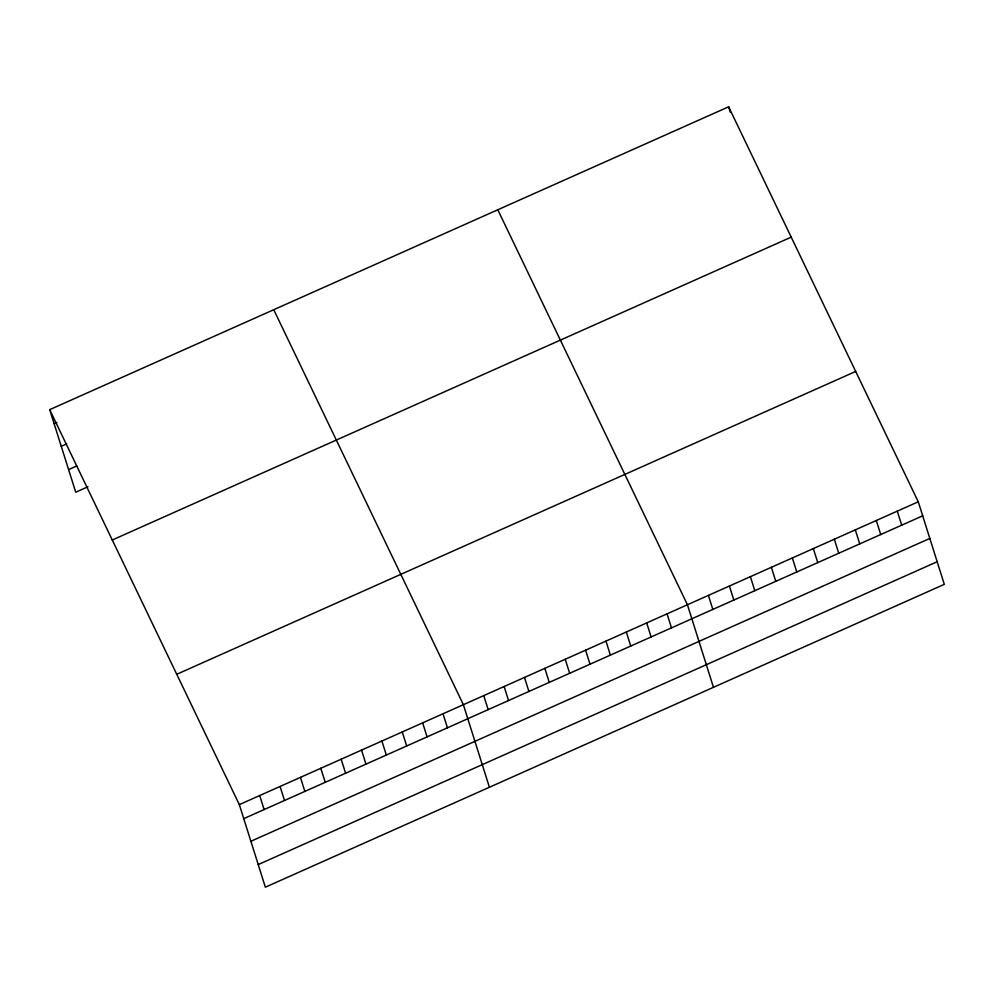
<?xml version="1.0" encoding="UTF-8"?>
<svg xmlns="http://www.w3.org/2000/svg" width="994" height="994" viewBox="0 0 994 994"><rect width="100%" height="100%" fill="white"/><g stroke="black" fill="none" stroke-linecap="round" stroke-linejoin="round"><path stroke-width="1.49" d="M49.7 409.652L728.639 106.805L918.27 501.784L944.3 584.348L265.361 887.195L239.33 804.631L49.7 409.652L75.73 492.216L87.957 486.762M54.123 423.68L56.844 422.475M61.255 446.306L66.685 443.883M68.598 469.603L76.749 465.962M112.285 540.003L791.212 237.144M176.758 674.292L855.685 371.445M239.33 804.631L918.27 501.784M243.754 818.658L922.693 515.811M250.886 841.284L929.825 538.425M258.229 864.581L937.168 561.734M497.795 209.771L687.426 604.75L713.468 687.314M273.748 309.718L463.378 704.696L489.408 787.26M897.284 511.14L901.707 525.167M876.298 520.508L880.721 534.536M728.639 106.805L730.404 112.421M855.312 529.864L859.735 543.892M834.326 539.22L838.75 553.26M813.341 548.589L817.764 562.616M792.355 557.945L796.778 571.972M771.369 567.313L775.792 581.341M750.383 576.669L754.806 590.697M729.397 586.025L733.821 600.065M708.411 595.394L712.835 609.421M667.061 613.832L671.484 627.873M646.696 622.927L651.12 636.955M626.332 632.01L630.755 646.038M605.955 641.093L610.378 655.121M585.59 650.175L590.014 664.203M565.226 659.27L569.649 673.298M544.849 668.353L549.272 682.381M524.484 677.436L528.907 691.464M504.12 686.519L508.543 700.546M483.755 695.601L488.178 709.641M443.013 713.779L447.437 727.807M422.649 722.862L427.072 736.889M402.272 731.944L406.695 745.985M381.907 741.039L386.331 755.067M361.543 750.122L365.966 764.15M341.178 759.205L345.601 773.233M320.801 768.287L325.224 782.315M300.437 777.37L304.86 791.41M280.072 786.465L284.495 800.493M259.695 795.548L264.131 809.576"/></g></svg>
